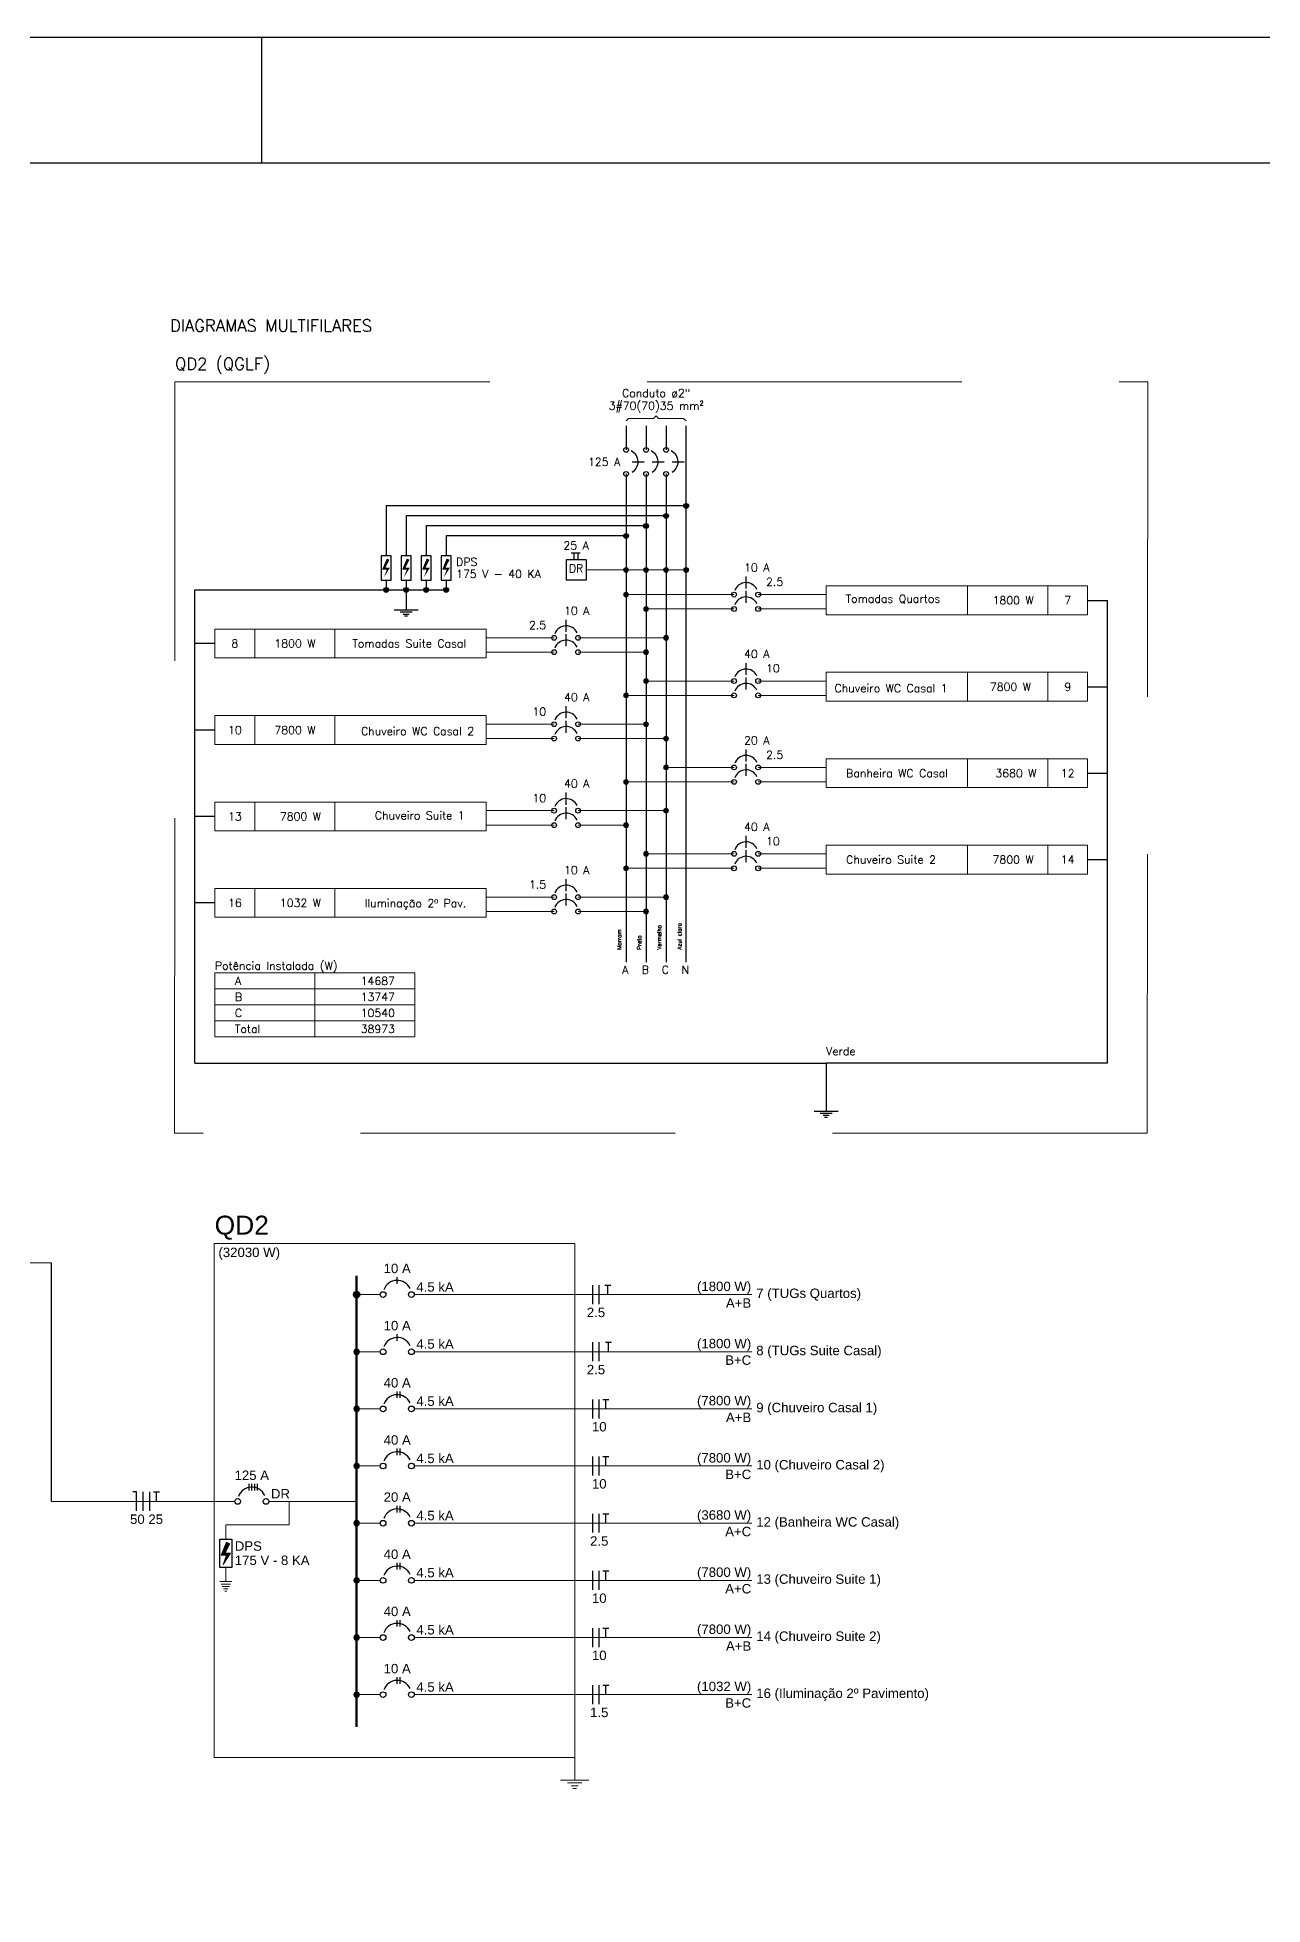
# Model space of a CAD drawing. Header units: metres. Extents: x 134.3 to 218.4, y -41.5 to 17.9.
# Drawn here: x 166.64 to 176.38, y 3.12 to 17.95 of the extents above; entities that cross this region are included whole.
import ezdxf

# ---------------------------------------------------------------- set-up
doc = ezdxf.new("R2010")
doc.units = ezdxf.units.M
doc.header["$MEASUREMENT"] = 0
doc.linetypes.add('Dashed', pattern=[0.75, 0.5, -0.25])
doc.layers.add('A-TEXTO', color=7, linetype='Continuous')
doc.layers.add('FORMATO', color=7, linetype='Continuous')
for name, color, linetype, lineweight in [('DI-Barramento', 220, 'Continuous', 60), ('DI-Barramento Fase 1', 2, 'Continuous', 30), ('DI-Barramento Fase 2', 2, 'Continuous', 30), ('DI-Barramento Fase 3', 2, 'Continuous', 30), ('DI-Barramento Neutro', 4, 'Continuous', 30), ('DI-Barramento Terra', 3, 'Continuous', 30), ('DI-Disjuntor', 8, 'Continuous', 30), ('DI-Fios', 122, 'Continuous', 30), ('DI-Linhas do diagrama', 9, 'Continuous', 20), ('DI-Pontilhado', 7, 'Continuous', 20), ('DI-Textos do diagrama', 7, 'Continuous', 20), ('DI-Título do diagrama', 122, 'Continuous', 30), ('DI-Título do quadro', 122, 'Continuous', 30), ('DI-Títulos', 122, 'Continuous', 30)]:
    doc.layers.add(name, color=color, linetype=linetype, lineweight=lineweight)
doc.styles.add('Arial', font='arial.ttf')
doc.styles.add('RomanD', font='RomanD')
doc.styles.add('ROMANS', font='romans')

# ---------------------------------------------------------------- blocks, each defined once
blk = doc.blocks.new('FOLHA A1')
at = {"layer": 'FORMATO', "color": 252, "linetype": 'Continuous'}
blk.add_line((-500, 584), (-500, 594), dxfattribs=at)
at = {"layer": 'FORMATO', "color": 2}
blk.add_lwpolyline([(-841, 594), (-841, 0), (0, 0), (0, 594)], close=True, dxfattribs=at)
at = {"layer": 'FORMATO', "color": 6}
blk.add_lwpolyline([(-816, 10), (-10, 10), (-10, 584), (-816, 584)], close=True, dxfattribs=at)

msp = doc.modelspace()

# ---------------------------------------------------------------- hatches: boundary and pattern name
at = {"layer": 'DI-Disjuntor', "linetype": 'Continuous'}
msp.add_hatch(color=7, dxfattribs=at).paths.add_polyline_path([(168.173, 5.989), (168.135, 5.915), (168.177, 5.915), (168.12, 5.825), (168.147, 5.897), (168.104, 5.897), (168.147, 6.001)])
at = {"layer": 'DI-Textos do diagrama', "linetype": 'Continuous'}
for points in [[(169.419, 13.81), (169.441, 13.801), (169.409, 13.738), (169.444, 13.738), (169.397, 13.661), (169.419, 13.722), (169.382, 13.722), (169.419, 13.81)], [(169.578, 13.81), (169.6, 13.801), (169.568, 13.738), (169.603, 13.738), (169.555, 13.661), (169.578, 13.722), (169.541, 13.722), (169.578, 13.81)], [(169.736, 13.81), (169.759, 13.801), (169.727, 13.738), (169.762, 13.738), (169.714, 13.661), (169.736, 13.722), (169.7, 13.722), (169.736, 13.81)], [(169.895, 13.81), (169.918, 13.801), (169.886, 13.738), (169.921, 13.738), (169.873, 13.661), (169.895, 13.722), (169.859, 13.722), (169.895, 13.81)]]:
    msp.add_hatch(color=256, dxfattribs=at).paths.add_polyline_path(points)

# ---------------------------------------------------------------- linework, layer by layer
at = {"layer": 'A-TEXTO'}
msp.add_line((166.757, 6.325), (166.757, 8.22), dxfattribs=at)
at = {"layer": 'DI-Barramento'}
msp.add_line((169.18, 8.117), (169.18, 4.534), dxfattribs=at)
at = {"layer": 'DI-Barramento', "const_width": 0.0225}
msp.add_lwpolyline([(169.191, 7.967, 1), (169.169, 7.967, 1)], format="xyb", close=True, dxfattribs=at)
at = {"layer": 'DI-Barramento'}
msp.add_circle((169.18, 7.967), 0.0225, dxfattribs=at)
at = {"layer": 'DI-Barramento Fase 1', "linetype": 'Continuous'}
for p, q in [((171.32, 14.864), (171.32, 14.673)), ((171.32, 14.482), (171.32, 10.605))]:
    msp.add_line(p, q, dxfattribs=at)
at = {"layer": 'DI-Barramento Fase 2', "linetype": 'Continuous'}
for p, q in [((171.479, 14.864), (171.479, 14.673)), ((171.479, 14.482), (171.479, 10.605))]:
    msp.add_line(p, q, dxfattribs=at)
at = {"layer": 'DI-Barramento Fase 3', "linetype": 'Continuous'}
for p, q in [((171.638, 14.864), (171.638, 14.673)), ((171.638, 14.482), (171.638, 10.605))]:
    msp.add_line(p, q, dxfattribs=at)
at = {"layer": 'DI-Barramento Neutro', "linetype": 'Continuous'}
msp.add_line((171.797, 10.605), (171.797, 14.864), dxfattribs=at)
at = {"layer": 'DI-Barramento Terra', "linetype": 'Continuous'}
for p, q in [((171.797, 14.228), (169.414, 14.228)), ((169.414, 14.228), (169.414, 13.831)), ((171.638, 14.149), (169.573, 14.149)), ((169.573, 14.149), (169.573, 13.831)), ((171.479, 14.069), (169.732, 14.069)), ((169.732, 14.069), (169.732, 13.831)), ((171.32, 13.99), (169.891, 13.99)), ((169.891, 13.99), (169.891, 13.831)), ((169.414, 13.64), (169.414, 13.561)), ((169.573, 13.64), (169.573, 13.561)), ((169.732, 13.64), (169.732, 13.561)), ((169.891, 13.64), (169.891, 13.561)), ((167.895, 13.561), (169.891, 13.561)), ((167.895, 9.804), (167.895, 13.561)), ((169.573, 13.561), (169.573, 13.402)), ((169.478, 13.402), (169.668, 13.402)), ((169.525, 13.386), (169.621, 13.386)), ((169.549, 13.37), (169.597, 13.37)), ((169.561, 13.355), (169.585, 13.355)), ((174.986, 13.478), (175.145, 13.478)), ((175.145, 9.804), (175.145, 13.478)), ((168.054, 13.135), (167.895, 13.135)), ((174.986, 12.792), (175.145, 12.792)), ((168.054, 12.449), (167.895, 12.449)), ((174.986, 12.106), (175.145, 12.106)), ((168.054, 11.763), (167.895, 11.763)), ((174.986, 11.42), (175.145, 11.42)), ((168.054, 11.077), (167.895, 11.077)), ((167.895, 9.804), (172.909, 9.804)), ((172.909, 9.804), (172.909, 9.422)), ((175.145, 9.804), (172.909, 9.804)), ((172.813, 9.422), (173.004, 9.422)), ((172.861, 9.407), (172.956, 9.407)), ((172.885, 9.391), (172.933, 9.391)), ((172.897, 9.375), (172.921, 9.375))]:
    msp.add_line(p, q, dxfattribs=at)
at = {"layer": 'DI-Barramento Terra', "linetype": 'Continuous', "const_width": 0.0191}
for points in [[(171.806, 14.228, 1), (171.787, 14.228, 1)], [(171.489, 14.069, 1), (171.47, 14.069, 1)], [(171.647, 14.149, 1), (171.628, 14.149, 1)], [(171.33, 13.99, 1), (171.311, 13.99, 1)], [(169.424, 13.561, 1), (169.405, 13.561, 1)], [(169.582, 13.561, 1), (169.563, 13.561, 1)], [(169.741, 13.561, 1), (169.722, 13.561, 1)], [(169.9, 13.561, 1), (169.881, 13.561, 1)]]:
    msp.add_lwpolyline(points, format="xyb", close=True, dxfattribs=at)
at = {"layer": 'DI-Barramento Terra', "linetype": 'Continuous'}
for centre in [(171.797, 14.228), (171.479, 14.069), (171.638, 14.149), (171.32, 13.99), (169.414, 13.561), (169.573, 13.561), (169.732, 13.561), (169.891, 13.561)]:
    msp.add_circle(centre, 0.0191, dxfattribs=at)
at = {"layer": 'DI-Disjuntor', "linetype": 'Continuous'}
for p, q in [((171.368, 14.578), (171.463, 14.578)), ((171.527, 14.578), (171.622, 14.578)), ((171.686, 14.578), (171.781, 14.578)), ((170.844, 13.799), (170.844, 13.64)), ((171.003, 13.799), (170.844, 13.799)), ((170.883, 13.855), (170.955, 13.855)), ((170.907, 13.799), (170.907, 13.855)), ((170.939, 13.799), (170.939, 13.855)), ((171.003, 13.799), (171.003, 13.64)), ((171.003, 13.64), (170.844, 13.64)), ((172.273, 13.572), (172.273, 13.667)), ((172.273, 13.458), (172.273, 13.553)), ((170.844, 13.229), (170.844, 13.324)), ((170.844, 13.114), (170.844, 13.21)), ((172.273, 12.886), (172.273, 12.981)), ((172.273, 12.771), (172.273, 12.867)), ((170.844, 12.543), (170.844, 12.638)), ((170.844, 12.428), (170.844, 12.523)), ((172.273, 12.199), (172.273, 12.295)), ((172.273, 12.085), (172.273, 12.18)), ((170.844, 11.856), (170.844, 11.952)), ((170.844, 11.742), (170.844, 11.837)), ((172.273, 11.513), (172.273, 11.608)), ((172.273, 11.399), (172.273, 11.494)), ((170.844, 11.17), (170.844, 11.265)), ((170.844, 11.056), (170.844, 11.151))]:
    msp.add_line(p, q, dxfattribs=at)
at = {"layer": 'DI-Disjuntor'}
for p, q in [((169.502, 8.053), (169.502, 8.106)), ((169.502, 7.599), (169.502, 7.652)), ((169.502, 7.146), (169.502, 7.198)), ((169.525, 7.146), (169.525, 7.198)), ((169.502, 6.692), (169.502, 6.744)), ((169.525, 6.692), (169.525, 6.744)), ((168.325, 6.412), (168.325, 6.464)), ((168.347, 6.412), (168.347, 6.464)), ((168.37, 6.412), (168.37, 6.464)), ((168.392, 6.412), (168.392, 6.464)), ((169.502, 6.238), (169.502, 6.291)), ((169.525, 6.238), (169.525, 6.291)), ((168.094, 6.025), (168.188, 6.025)), ((168.094, 5.8), (168.094, 6.025)), ((168.188, 6.025), (168.188, 5.8)), ((168.188, 5.8), (168.094, 5.8)), ((169.502, 5.784), (169.502, 5.837)), ((169.525, 5.784), (169.525, 5.837)), ((169.502, 5.331), (169.502, 5.383)), ((169.525, 5.331), (169.525, 5.383)), ((169.502, 4.877), (169.502, 4.929)), ((169.525, 4.877), (169.525, 4.929))]:
    msp.add_line(p, q, dxfattribs=at)
at = {"layer": 'DI-Disjuntor', "linetype": 'Continuous'}
for points in [[(169.374, 13.831), (169.374, 13.64), (169.454, 13.64), (169.454, 13.831), (169.374, 13.831)], [(169.533, 13.831), (169.533, 13.64), (169.613, 13.64), (169.613, 13.831), (169.533, 13.831)], [(169.692, 13.831), (169.692, 13.64), (169.771, 13.64), (169.771, 13.831), (169.692, 13.831)], [(169.851, 13.831), (169.851, 13.64), (169.93, 13.64), (169.93, 13.831), (169.851, 13.831)]]:
    msp.add_lwpolyline(points, close=True, dxfattribs=at)
for centre in [(171.32, 14.673), (171.479, 14.673), (171.638, 14.673), (171.32, 14.482), (171.479, 14.482), (171.638, 14.482), (172.178, 13.524), (172.369, 13.524), (172.178, 13.41), (172.369, 13.41), (170.748, 13.181), (170.939, 13.181), (170.748, 13.067), (170.939, 13.067), (172.178, 12.838), (172.369, 12.838), (172.178, 12.724), (172.369, 12.724), (170.748, 12.495), (170.939, 12.495), (170.748, 12.381), (170.939, 12.381), (172.178, 12.152), (172.369, 12.152), (172.178, 12.037), (172.369, 12.037), (170.748, 11.809), (170.748, 11.694), (170.939, 11.809), (170.939, 11.694), (172.178, 11.466), (172.369, 11.466), (172.178, 11.351), (172.369, 11.351), (170.748, 11.122), (170.939, 11.122), (170.748, 11.008), (170.939, 11.008)]:
    msp.add_circle(centre, 0.0191, dxfattribs=at)
at = {"layer": 'DI-Disjuntor'}
for centre in [(169.39, 7.967), (169.615, 7.967), (169.39, 7.513), (169.615, 7.513), (169.39, 7.059), (169.615, 7.059), (169.39, 6.606), (169.615, 6.606), (168.235, 6.325), (168.46, 6.325), (169.39, 6.152), (169.615, 6.152), (169.39, 5.698), (169.615, 5.698), (169.39, 5.244), (169.615, 5.244), (169.39, 4.791), (169.615, 4.791)]:
    msp.add_circle(centre, 0.0225, dxfattribs=at)
at = {"layer": 'DI-Disjuntor', "linetype": 'Continuous'}
for centre, start, end in [((171.32, 14.578), 300, 65), ((171.479, 14.578), 300, 65), ((171.638, 14.578), 300, 65), ((172.273, 13.524), 25, 160), ((172.273, 13.41), 25, 160), ((170.844, 13.181), 25, 160), ((170.844, 13.067), 25, 160), ((172.273, 12.838), 25, 160), ((172.273, 12.724), 25, 160), ((170.844, 12.495), 25, 160), ((170.844, 12.381), 25, 160), ((172.273, 12.152), 25, 160), ((172.273, 12.037), 25, 160), ((170.844, 11.809), 25, 160), ((170.844, 11.694), 25, 160), ((172.273, 11.466), 25, 160), ((172.273, 11.351), 25, 160), ((170.844, 11.122), 25, 160), ((170.844, 11.008), 25, 160)]:
    msp.add_arc(centre, 0.0953, start, end, dxfattribs=at)
at = {"layer": 'DI-Disjuntor'}
for centre in [(169.502, 7.967), (169.502, 7.513), (169.502, 7.059), (169.502, 6.606), (168.347, 6.325), (169.502, 6.152), (169.502, 5.698), (169.502, 5.244), (169.502, 4.791)]:
    msp.add_arc(centre, 0.113, 25, 160, dxfattribs=at)
at = {"layer": 'DI-Fios'}
for p, q in [((171.055, 7.892), (171.055, 8.042)), ((171.107, 7.892), (171.107, 8.042)), ((171.15, 8.042), (171.198, 8.042)), ((171.174, 7.967), (171.174, 8.042)), ((171.055, 7.438), (171.055, 7.588)), ((171.107, 7.438), (171.107, 7.588)), ((171.157, 7.588), (171.205, 7.588)), ((171.181, 7.513), (171.181, 7.588)), ((171.055, 6.984), (171.055, 7.134)), ((171.107, 6.984), (171.107, 7.134)), ((171.136, 7.134), (171.184, 7.134)), ((171.16, 7.059), (171.16, 7.134)), ((171.055, 6.531), (171.055, 6.681)), ((171.107, 6.531), (171.107, 6.681)), ((171.136, 6.681), (171.184, 6.681)), ((171.16, 6.606), (171.16, 6.681)), ((167.432, 6.4), (167.402, 6.4)), ((167.432, 6.25), (167.432, 6.4)), ((167.485, 6.25), (167.485, 6.4)), ((167.537, 6.25), (167.537, 6.4)), ((167.566, 6.4), (167.614, 6.4)), ((167.59, 6.325), (167.59, 6.4)), ((171.055, 6.077), (171.055, 6.227)), ((171.107, 6.077), (171.107, 6.227)), ((171.136, 6.227), (171.184, 6.227)), ((171.16, 6.152), (171.16, 6.227)), ((171.055, 5.623), (171.055, 5.773)), ((171.107, 5.623), (171.107, 5.773)), ((171.136, 5.773), (171.184, 5.773)), ((171.16, 5.698), (171.16, 5.773)), ((171.055, 5.169), (171.055, 5.319)), ((171.107, 5.169), (171.107, 5.319)), ((171.136, 5.319), (171.184, 5.319)), ((171.16, 5.244), (171.16, 5.319)), ((171.055, 4.716), (171.055, 4.866)), ((171.107, 4.716), (171.107, 4.866)), ((171.136, 4.866), (171.184, 4.866)), ((171.16, 4.791), (171.16, 4.866))]:
    msp.add_line(p, q, dxfattribs=at)
at = {"layer": 'DI-Linhas do diagrama', "linetype": 'Continuous'}
for p, q in [((171.32, 13.72), (171.003, 13.72)), ((171.32, 13.72), (171.797, 13.72)), ((171.32, 13.524), (172.178, 13.524)), ((172.369, 13.524), (172.909, 13.524)), ((174.033, 13.364), (174.033, 13.593)), ((174.669, 13.364), (174.669, 13.593)), ((171.479, 13.41), (172.178, 13.41)), ((172.369, 13.41), (172.909, 13.41)), ((168.372, 13.021), (168.372, 13.25)), ((169.007, 13.021), (169.007, 13.25)), ((170.208, 13.181), (170.748, 13.181)), ((170.208, 13.067), (170.748, 13.067)), ((171.638, 13.181), (170.939, 13.181)), ((171.479, 13.067), (170.939, 13.067)), ((174.033, 12.678), (174.033, 12.907)), ((174.669, 12.678), (174.669, 12.907)), ((171.479, 12.838), (172.178, 12.838)), ((172.369, 12.838), (172.909, 12.838)), ((171.32, 12.724), (172.178, 12.724)), ((172.369, 12.724), (172.909, 12.724)), ((168.372, 12.335), (168.372, 12.563)), ((169.007, 12.335), (169.007, 12.563)), ((170.208, 12.495), (170.748, 12.495)), ((171.479, 12.495), (170.939, 12.495)), ((170.208, 12.381), (170.748, 12.381)), ((171.638, 12.381), (170.939, 12.381)), ((174.033, 11.992), (174.033, 12.22)), ((174.669, 11.992), (174.669, 12.22)), ((171.32, 12.037), (172.178, 12.037)), ((171.638, 12.152), (172.178, 12.152)), ((172.369, 12.152), (172.909, 12.152)), ((172.369, 12.037), (172.909, 12.037)), ((168.372, 11.649), (168.372, 11.877)), ((169.007, 11.649), (169.007, 11.877)), ((170.208, 11.809), (170.748, 11.809)), ((171.638, 11.809), (170.939, 11.809)), ((170.208, 11.694), (170.748, 11.694)), ((171.32, 11.694), (170.939, 11.694)), ((171.479, 11.466), (172.178, 11.466)), ((172.369, 11.466), (172.909, 11.466)), ((174.033, 11.305), (174.033, 11.534)), ((174.669, 11.305), (174.669, 11.534)), ((171.32, 11.351), (172.178, 11.351)), ((172.369, 11.351), (172.909, 11.351)), ((168.372, 10.962), (168.372, 11.191)), ((169.007, 10.962), (169.007, 11.191)), ((170.208, 11.122), (170.748, 11.122)), ((171.638, 11.122), (170.939, 11.122)), ((170.208, 11.008), (170.748, 11.008)), ((171.479, 11.008), (170.939, 11.008)), ((168.849, 10.393), (168.849, 10.52)), ((168.849, 10.266), (168.849, 10.393)), ((168.849, 10.139), (168.849, 10.266)), ((168.849, 10.012), (168.849, 10.139))]:
    msp.add_line(p, q, dxfattribs=at)
at = {"layer": 'DI-Linhas do diagrama'}
for p, q in [((160.467, 8.22), (166.757, 8.22)), ((169.202, 7.967), (169.367, 7.967)), ((169.637, 7.967), (172.319, 7.967)), ((169.202, 7.513), (169.367, 7.513)), ((169.637, 7.513), (172.319, 7.513)), ((169.202, 7.059), (169.367, 7.059)), ((169.637, 7.059), (172.319, 7.059)), ((169.202, 6.606), (169.367, 6.606)), ((169.637, 6.606), (172.319, 6.606)), ((166.757, 6.325), (168.212, 6.325)), ((168.482, 6.325), (168.737, 6.325)), ((168.644, 6.325), (168.644, 6.138)), ((168.737, 6.325), (169.18, 6.325)), ((168.644, 6.138), (168.141, 6.138)), ((168.141, 6.138), (168.141, 6.025)), ((169.202, 6.152), (169.367, 6.152)), ((169.637, 6.152), (172.319, 6.152)), ((168.141, 5.8), (168.141, 5.688)), ((168.094, 5.688), (168.188, 5.688)), ((168.104, 5.669), (168.179, 5.669)), ((168.113, 5.65), (168.169, 5.65)), ((169.202, 5.698), (169.367, 5.698)), ((169.637, 5.698), (172.319, 5.698)), ((168.122, 5.632), (168.16, 5.632)), ((168.132, 5.613), (168.15, 5.613)), ((169.202, 5.244), (169.367, 5.244)), ((169.637, 5.244), (172.319, 5.244)), ((169.202, 4.791), (169.367, 4.791)), ((169.637, 4.791), (172.319, 4.791))]:
    msp.add_line(p, q, dxfattribs=at)
at = {"layer": 'DI-Linhas do diagrama', "linetype": 'Continuous', "const_width": 0.0191}
for points in [[(171.33, 13.72, 1), (171.311, 13.72, 1)], [(171.489, 13.72, 1), (171.47, 13.72, 1)], [(171.647, 13.72, 1), (171.628, 13.72, 1)], [(171.806, 13.72, 1), (171.787, 13.72, 1)], [(171.33, 13.524, 1), (171.311, 13.524, 1)], [(171.489, 13.41, 1), (171.47, 13.41, 1)], [(171.647, 13.181, 1), (171.628, 13.181, 1)], [(171.489, 13.067, 1), (171.47, 13.067, 1)], [(171.489, 12.838, 1), (171.47, 12.838, 1)], [(171.33, 12.724, 1), (171.311, 12.724, 1)], [(171.489, 12.495, 1), (171.47, 12.495, 1)], [(171.647, 12.381, 1), (171.628, 12.381, 1)], [(171.647, 12.152, 1), (171.628, 12.152, 1)], [(171.33, 12.037, 1), (171.311, 12.037, 1)], [(171.33, 11.694, 1), (171.311, 11.694, 1)], [(171.647, 11.809, 1), (171.628, 11.809, 1)], [(171.489, 11.466, 1), (171.47, 11.466, 1)], [(171.33, 11.351, 1), (171.311, 11.351, 1)], [(171.647, 11.122, 1), (171.628, 11.122, 1)], [(171.489, 11.008, 1), (171.47, 11.008, 1)]]:
    msp.add_lwpolyline(points, format="xyb", close=True, dxfattribs=at)
at = {"layer": 'DI-Linhas do diagrama', "linetype": 'Continuous'}
for points in [[(172.909, 13.364), (172.909, 13.593), (174.986, 13.593), (174.986, 13.364), (172.909, 13.364)], [(168.054, 13.021), (168.054, 13.25), (170.208, 13.25), (170.208, 13.021), (168.054, 13.021)], [(172.909, 12.678), (172.909, 12.907), (174.986, 12.907), (174.986, 12.678), (172.909, 12.678)], [(168.054, 12.335), (168.054, 12.563), (170.208, 12.563), (170.208, 12.335), (168.054, 12.335)], [(172.909, 11.992), (172.909, 12.22), (174.986, 12.22), (174.986, 11.992), (172.909, 11.992)], [(168.054, 11.649), (168.054, 11.877), (170.208, 11.877), (170.208, 11.649), (168.054, 11.649)], [(172.909, 11.305), (172.909, 11.534), (174.986, 11.534), (174.986, 11.305), (172.909, 11.305)], [(168.054, 10.962), (168.054, 11.191), (170.208, 11.191), (170.208, 10.962), (168.054, 10.962)], [(168.054, 10.393), (168.054, 10.52), (169.643, 10.52), (169.643, 10.393), (168.054, 10.393)], [(168.054, 10.266), (168.054, 10.393), (169.643, 10.393), (169.643, 10.266), (168.054, 10.266)], [(168.054, 10.139), (168.054, 10.266), (169.643, 10.266), (169.643, 10.139), (168.054, 10.139)], [(168.054, 10.012), (168.054, 10.139), (169.643, 10.139), (169.643, 10.012), (168.054, 10.012)]]:
    msp.add_lwpolyline(points, close=True, dxfattribs=at)
for centre in [(171.32, 13.72), (171.479, 13.72), (171.638, 13.72), (171.797, 13.72), (171.32, 13.524), (171.479, 13.41), (171.638, 13.181), (171.479, 13.067), (171.479, 12.838), (171.32, 12.724), (171.479, 12.495), (171.638, 12.381), (171.638, 12.152), (171.32, 12.037), (171.32, 11.694), (171.638, 11.809), (171.479, 11.466), (171.32, 11.351), (171.638, 11.122), (171.479, 11.008)]:
    msp.add_circle(centre, 0.0191, dxfattribs=at)
at = {"layer": 'DI-Linhas do diagrama'}
for centre in [(169.18, 7.967), (169.18, 7.513), (169.18, 7.059), (169.18, 6.606), (169.18, 6.152), (169.18, 5.698), (169.18, 5.244), (169.18, 4.791)]:
    msp.add_circle(centre, 0.0225, dxfattribs=at)
at = {"layer": 'DI-Pontilhado', "ltscale": 5}
for p, q in [((170.912, 8.372), (168.047, 8.372)), ((168.047, 8.372), (168.047, 4.292)), ((170.912, 4.292), (170.912, 8.372)), ((168.047, 4.292), (170.912, 4.292)), ((170.912, 4.292), (170.912, 4.112)), ((170.8, 4.112), (171.025, 4.112)), ((170.856, 4.09), (170.969, 4.09)), ((170.884, 4.067), (170.94, 4.067)), ((170.898, 4.045), (170.926, 4.045))]:
    msp.add_line(p, q, dxfattribs=at)
at = {"layer": 'DI-Pontilhado', "linetype": 'Dashed', "ltscale": 5}
msp.add_lwpolyline([(167.734, 9.248), (167.737, 15.213), (175.463, 15.213), (175.46, 9.248), (167.734, 9.248)], close=True, dxfattribs=at)
at = {"layer": 'DI-Textos do diagrama', "linetype": 'Continuous'}
for p, q in [((171.32, 14.903), (171.34, 14.923)), ((171.34, 14.923), (171.539, 14.923)), ((171.539, 14.923), (171.559, 14.943)), ((171.559, 14.943), (171.578, 14.923)), ((171.578, 14.923), (171.777, 14.923)), ((171.777, 14.923), (171.797, 14.903))]:
    msp.add_line(p, q, dxfattribs=at)
at = {"layer": 'DI-Textos do diagrama', "const_width": 0.0225}
for points in [[(169.191, 7.513, 1), (169.169, 7.513, 1)], [(169.191, 7.059, 1), (169.169, 7.059, 1)], [(169.191, 6.606, 1), (169.169, 6.606, 1)], [(169.191, 6.152, 1), (169.169, 6.152, 1)], [(169.191, 5.698, 1), (169.169, 5.698, 1)], [(169.191, 5.244, 1), (169.169, 5.244, 1)], [(169.191, 4.791, 1), (169.169, 4.791, 1)]]:
    msp.add_lwpolyline(points, format="xyb", close=True, dxfattribs=at)
at = {"layer": 'DI-Textos do diagrama'}
msp.add_lwpolyline([(168.173, 5.989), (168.135, 5.915), (168.177, 5.915), (168.12, 5.825), (168.147, 5.897), (168.104, 5.897), (168.147, 6.001), (168.173, 5.989)], dxfattribs=at)
for centre in [(169.18, 7.513), (169.18, 7.059), (169.18, 6.606), (169.18, 6.152), (169.18, 5.698), (169.18, 5.244), (169.18, 4.791)]:
    msp.add_circle(centre, 0.0225, dxfattribs=at)

# ---------------------------------------------------------------- block references
at = {"xscale": 0.1, "yscale": 0.1, "zscale": 0.1}
msp.add_blockref('FOLHA A1', (218.426, -41.452), dxfattribs=at)

# ---------------------------------------------------------------- texts
at = {"layer": 'DI-Barramento Fase 1', "insert": (171.282, 10.705), "char_height": 0.0318, "width": 0.22874, "attachment_point": 7, "rotation": 90.0002, "line_spacing_factor": 0.798, "style": 'RomanD'}
msp.add_mtext('Marrom', dxfattribs=at)
at = {"layer": 'DI-Barramento Fase 1', "insert": (171.314, 10.514), "char_height": 0.0635, "width": 0.07625, "attachment_point": 8, "line_spacing_factor": 0.798, "style": 'RomanD'}
msp.add_mtext('A', dxfattribs=at)
at = {"layer": 'DI-Barramento Fase 2', "insert": (171.441, 10.705), "char_height": 0.0318, "width": 0.19062, "attachment_point": 7, "rotation": 90.0002, "line_spacing_factor": 0.798, "style": 'RomanD'}
msp.add_mtext('Preto', dxfattribs=at)
at = {"layer": 'DI-Barramento Fase 2', "insert": (171.473, 10.514), "char_height": 0.0635, "width": 0.07625, "attachment_point": 8, "line_spacing_factor": 0.798, "style": 'RomanD'}
msp.add_mtext('B', dxfattribs=at)
at = {"layer": 'DI-Barramento Fase 3', "insert": (171.6, 10.705), "char_height": 0.0318, "width": 0.30499, "attachment_point": 7, "rotation": 90.0002, "line_spacing_factor": 0.798, "style": 'RomanD'}
msp.add_mtext('Vermelho', dxfattribs=at)
at = {"layer": 'DI-Barramento Fase 3', "insert": (171.632, 10.514), "char_height": 0.0635, "width": 0.07625, "attachment_point": 8, "line_spacing_factor": 0.798, "style": 'RomanD'}
msp.add_mtext('C', dxfattribs=at)
at = {"layer": 'DI-Barramento Neutro', "color": 2, "insert": (171.759, 10.705), "char_height": 0.0318, "width": 0.38124, "attachment_point": 7, "rotation": 90.0002, "line_spacing_factor": 0.798, "style": 'RomanD'}
msp.add_mtext('Azul claro', dxfattribs=at)
at = {"layer": 'DI-Barramento Neutro', "color": 2, "insert": (171.791, 10.514), "char_height": 0.0635, "width": 0.07625, "attachment_point": 8, "line_spacing_factor": 0.798, "style": 'RomanD'}
msp.add_mtext('N', dxfattribs=at)
at = {"layer": 'DI-Barramento Terra', "linetype": 'Continuous', "insert": (172.909, 9.867), "char_height": 0.0635, "width": 0.38124, "attachment_point": 7, "line_spacing_factor": 0.798, "style": 'RomanD'}
msp.add_mtext('Verde', dxfattribs=at)
at = {"layer": 'DI-Disjuntor', "insert": (170.923, 13.7), "char_height": 0.0635, "width": 0.1525, "attachment_point": 8, "line_spacing_factor": 0.798, "style": 'RomanD'}
msp.add_mtext('DR', dxfattribs=at)
at = {"layer": 'DI-Linhas do diagrama'}
for s, insert, char_height, width, attachment_point, line_spacing_factor, style in [('A', (168.213, 10.425), 0.0635, 0.07625, 7, 0.798, 'RomanD'), (' 14687', (169.484, 10.425), 0.0635, 0.45749, 9, 0.798, 'RomanD'), ('C', (168.213, 10.171), 0.0635, 0.07625, 7, 0.798, 'RomanD'), ('B', (168.213, 10.298), 0.0635, 0.07625, 7, 0.798, 'RomanD'), ('13747', (169.484, 10.298), 0.0635, 0.45749, 9, 0.798, 'RomanD'), ('10540', (169.484, 10.171), 0.0635, 0.45749, 9, 0.798, 'RomanD'), ('Total', (168.213, 10.044), 0.0635, 0.38124, 7, 0.798, 'RomanD'), ('38973', (169.484, 10.044), 0.0635, 0.45749, 9, 0.798, 'RomanD'), ('DPS', (168.212, 5.932), 0.075, 0.27, 7, 0.6, 'Arial'), ('175 V - 8 KA', (168.212, 5.819), 0.075, 1.08, 7, 0.6, 'Arial')]:
    msp.add_mtext(s, dxfattribs=dict(at, insert=insert, char_height=char_height, width=width, attachment_point=attachment_point, line_spacing_factor=line_spacing_factor, style=style))
at = {"layer": 'DI-Textos do diagrama'}
for s, insert, char_height, width, attachment_point, line_spacing_factor, style in [('Conduto ø2"', (171.559, 15.086), 0.06354, 0.83873, 8, 0.798, 'ROMANS'), ('3#70(70)35 mm²', (171.559, 14.97), 0.06354, 1.06747, 8, 0.798, 'ROMANS'), ('125 A', (171.273, 14.546), 0.0635, 0.38124, 9, 0.798, 'ROMANS'), ('25 A', (170.923, 13.883), 0.0635, 0.30499, 8, 0.798, 'ROMANS'), ('DPS', (169.97, 13.752), 0.0635, 0.22874, 7, 0.798, 'ROMANS'), ('175 V - 40 KA', (169.97, 13.656), 0.06354, 0.99122, 7, 0.798, 'ROMANS'), ('    10 A', (172.083, 13.707), 0.0635, 0.60998, 7, 0.798, 'ROMANS'), ('2.5', (172.432, 13.593), 0.0635, 0.22874, 7, 0.798, 'ROMANS'), ('Tomadas Quartos', (173.064, 13.454), 0.06354, 1.29622, 7, 0.798, 'ROMANS'), ('  1800 W', (174.351, 13.447), 0.0635, 0.60998, 8, 0.798, 'ROMANS'), ('7', (174.828, 13.447), 0.0635, 0.07625, 8, 0.798, 'ROMANS'), ('    10 A', (170.653, 13.364), 0.0635, 0.60998, 7, 0.798, 'ROMANS'), ('2.5', (170.685, 13.25), 0.0635, 0.07625, 9, 0.798, 'ROMANS'), ('8', (168.213, 13.104), 0.0635, 0.07625, 8, 0.798, 'ROMANS'), ('1800 W', (168.69, 13.104), 0.0635, 0.60998, 8, 0.798, 'ROMANS'), ('Tomadas Suite Casal', (170.05, 13.104), 0.06354, 1.06747, 9, 0.798, 'ROMANS'), ('    40 A', (172.083, 13.021), 0.0635, 0.60998, 7, 0.798, 'ROMANS'), ('10', (172.432, 12.907), 0.0635, 0.22874, 7, 0.798, 'ROMANS'), ('Chuveiro WC Casal 1', (172.976, 12.749), 0.06354, 1.11616, 7, 0.798, 'ROMANS'), (' 7800 W', (174.351, 12.76), 0.0635, 0.60998, 8, 0.798, 'ROMANS'), ('9', (174.828, 12.76), 0.0635, 0.07625, 8, 0.798, 'ROMANS'), ('10', (170.685, 12.563), 0.0635, 0.22874, 9, 0.798, 'ROMANS'), ('    40 A', (170.653, 12.678), 0.0635, 0.60998, 7, 0.798, 'ROMANS'), ('10', (168.213, 12.417), 0.0635, 0.07625, 8, 0.798, 'ROMANS'), ('7800 W', (168.69, 12.417), 0.0635, 0.60998, 8, 0.798, 'ROMANS'), ('Chuveiro WC Casal 2', (170.113, 12.408), 0.06354, 1.13222, 9, 0.798, 'ROMANS'), ('    20 A', (172.083, 12.335), 0.0635, 0.60998, 7, 0.798, 'ROMANS'), ('2.5', (172.432, 12.22), 0.0635, 0.22874, 7, 0.798, 'ROMANS'), ('    40 A', (170.653, 11.992), 0.0635, 0.60998, 7, 0.798, 'ROMANS'), ('Banheira WC Casal', (173.068, 12.074), 0.06354, 0.91498, 7, 0.798, 'ROMANS'), ('   3680 W', (174.351, 12.074), 0.0635, 0.60998, 8, 0.798, 'ROMANS'), ('12', (174.828, 12.074), 0.0635, 0.07625, 8, 0.798, 'ROMANS'), ('10', (170.685, 11.877), 0.0635, 0.22874, 9, 0.798, 'ROMANS'), ('13', (168.213, 11.731), 0.0635, 0.07625, 8, 0.798, 'ROMANS'), ('  7800 W', (168.69, 11.731), 0.0635, 0.60998, 8, 0.798, 'ROMANS'), ('Chuveiro Suite 1', (170.038, 11.739), 0.06354, 1.14372, 9, 0.798, 'ROMANS'), ('    40 A', (172.083, 11.648), 0.0635, 0.60998, 7, 0.798, 'ROMANS'), ('10', (172.432, 11.534), 0.0635, 0.22874, 7, 0.798, 'ROMANS'), ('Chuveiro Suite 2', (173.068, 11.388), 0.06354, 1.44871, 7, 0.798, 'ROMANS'), ('  7800 W', (174.351, 11.388), 0.0635, 0.60998, 8, 0.798, 'ROMANS'), ('14', (174.828, 11.388), 0.0635, 0.07625, 8, 0.798, 'ROMANS'), ('    10 A', (170.653, 11.305), 0.0635, 0.60998, 7, 0.798, 'ROMANS'), ('1.5', (170.685, 11.191), 0.0635, 0.22874, 9, 0.798, 'ROMANS'), ('16', (168.213, 11.045), 0.0635, 0.1525, 8, 0.798, 'ROMANS'), ('  1032 W', (168.69, 11.045), 0.0635, 0.60998, 8, 0.798, 'ROMANS'), ('Iluminação 2º Pav.', (170.05, 11.024), 0.06354, 0.99122, 9, 0.798, 'ROMANS'), ('Potência Instalada (W)', (168.054, 10.525), 0.06354, 1.67746, 7, 0.798, 'ROMANS'), ('(32030 W)', (168.082, 8.242), 0.075, 0.81, 7, 0.6, 'Arial'), ('10 A', (169.502, 8.136), 0.075, 0.36, 8, 0.6, 'Arial'), ('4.5 kA', (169.654, 7.989), 0.075, 0.36, 7, 0.6, 'Arial'), ('(1800 W)', (172.314, 7.972), 0.075, 0.72, 9, 0.6, 'Arial'), ('7 (TUGs Quartos)', (172.354, 7.917), 0.075, 2.16, 7, 0.6, 'Arial'), ('2.5', (171.081, 7.787), 0.075, 0.27, 8, 0.6, 'Arial'), ('A+B', (172.314, 7.862), 0.075, 0.09, 9, 0.6, 'Arial'), ('10 A', (169.502, 7.682), 0.075, 0.36, 8, 0.6, 'Arial'), ('4.5 kA', (169.654, 7.536), 0.075, 0.36, 7, 0.6, 'Arial'), ('(1800 W)', (172.314, 7.518), 0.075, 0.63, 9, 0.6, 'Arial'), ('8 (TUGs Suite Casal)', (172.354, 7.463), 0.075, 2.34, 7, 0.6, 'Arial'), ('B+C', (172.314, 7.408), 0.075, 0.09, 9, 0.6, 'Arial'), ('40 A', (169.502, 7.228), 0.075, 0.36, 8, 0.6, 'Arial'), ('2.5', (171.081, 7.333), 0.075, 0.27, 8, 0.6, 'Arial'), ('4.5 kA', (169.654, 7.082), 0.075, 0.36, 7, 0.6, 'Arial'), ('(7800 W)', (172.314, 7.065), 0.075, 0.72, 9, 0.6, 'Arial'), ('A+B', (172.314, 6.954), 0.075, 0.27, 9, 0.6, 'Arial'), ('9 (Chuveiro Casal 1)', (172.354, 7.01), 0.075, 1.53, 7, 0.6, 'Arial'), ('40 A', (169.502, 6.774), 0.075, 0.36, 8, 0.6, 'Arial'), ('10', (171.107, 6.879), 0.075, 0.27, 8, 0.6, 'Arial'), ('4.5 kA', (169.654, 6.628), 0.075, 0.36, 7, 0.6, 'Arial'), ('(7800 W)', (172.314, 6.611), 0.075, 0.63, 9, 0.6, 'Arial'), ('125 A', (168.347, 6.494), 0.075, 0.45, 8, 0.6, 'Arial'), ('B+C', (172.314, 6.501), 0.075, 0.27, 9, 0.6, 'Arial'), ('10 (Chuveiro Casal 2)', (172.354, 6.556), 0.075, 1.53, 7, 0.6, 'Arial'), ('DR', (168.499, 6.348), 0.075, 0.18, 7, 0.6, 'Arial'), ('20 A', (169.502, 6.321), 0.075, 0.36, 8, 0.6, 'Arial'), ('10', (171.107, 6.426), 0.075, 0.27, 8, 0.6, 'Arial'), ('4.5 kA', (169.654, 6.174), 0.075, 0.36, 7, 0.6, 'Arial'), ('(3680 W)', (172.314, 6.157), 0.075, 0.72, 9, 0.6, 'Arial'), ('50 25', (167.511, 6.145), 0.075, 0.45, 8, 0.6, 'Arial'), ('A+C', (172.314, 6.047), 0.075, 0.27, 9, 0.6, 'Arial'), ('12 (Banheira WC Casal)', (172.354, 6.102), 0.075, 1.53, 7, 0.6, 'Arial'), ('40 A', (169.502, 5.867), 0.075, 0.36, 8, 0.6, 'Arial'), ('2.5', (171.107, 5.972), 0.075, 0.27, 8, 0.6, 'Arial'), ('4.5 kA', (169.654, 5.721), 0.075, 0.36, 7, 0.6, 'Arial'), ('(7800 W)', (172.314, 5.703), 0.075, 0.72, 9, 0.6, 'Arial'), ('A+C', (172.314, 5.593), 0.075, 0.27, 9, 0.6, 'Arial'), ('13 (Chuveiro Suite 1)', (172.354, 5.648), 0.075, 1.53, 7, 0.6, 'Arial'), ('40 A', (169.502, 5.413), 0.075, 0.36, 8, 0.6, 'Arial'), ('10', (171.107, 5.518), 0.075, 0.27, 8, 0.6, 'Arial'), ('4.5 kA', (169.654, 5.267), 0.075, 0.45, 7, 0.6, 'Arial'), ('(7800 W)', (172.314, 5.25), 0.075, 0.72, 9, 0.6, 'Arial'), ('A+B', (172.314, 5.139), 0.075, 0.27, 9, 0.6, 'Arial'), ('14 (Chuveiro Suite 2)', (172.354, 5.195), 0.075, 1.62, 7, 0.6, 'Arial'), ('10', (171.107, 5.064), 0.075, 0.09, 8, 0.6, 'Arial'), ('10 A', (169.502, 4.959), 0.075, 0.36, 8, 0.6, 'Arial'), ('4.5 kA', (169.654, 4.813), 0.075, 0.45, 7, 0.6, 'Arial'), ('(1032 W)', (172.314, 4.796), 0.075, 0.72, 9, 0.6, 'Arial'), ('B+C', (172.314, 4.686), 0.075, 0.27, 9, 0.6, 'Arial'), ('16 (Iluminação 2º Pavimento)', (172.354, 4.741), 0.075, 1.62, 7, 0.6, 'Arial'), ('1.5', (171.107, 4.611), 0.075, 0.09, 8, 0.6, 'Arial')]:
    msp.add_mtext(s, dxfattribs=dict(at, insert=insert, char_height=char_height, width=width, attachment_point=attachment_point, line_spacing_factor=line_spacing_factor, style=style))
at = {"layer": 'DI-Título do diagrama', "insert": (167.737, 15.277), "char_height": 0.0953, "width": 1.14372, "attachment_point": 7, "line_spacing_factor": 0.798, "style": 'ROMANS'}
msp.add_mtext('QD2 (QGLF)', dxfattribs=at)
at = {"layer": 'DI-Título do quadro', "insert": (167.697, 15.707), "char_height": 0.09531, "width": 2.51618, "attachment_point": 1, "line_spacing_factor": 0.798, "style": 'ROMANS'}
msp.add_mtext('DIAGRAMAS MULTIFILARES', dxfattribs=at)
at = {"layer": 'DI-Títulos', "insert": (168.052, 8.402), "char_height": 0.15, "width": 0.54, "attachment_point": 7, "line_spacing_factor": 0.6, "style": 'Arial'}
msp.add_mtext('QD2', dxfattribs=at)

doc.saveas('drawing.dxf')
